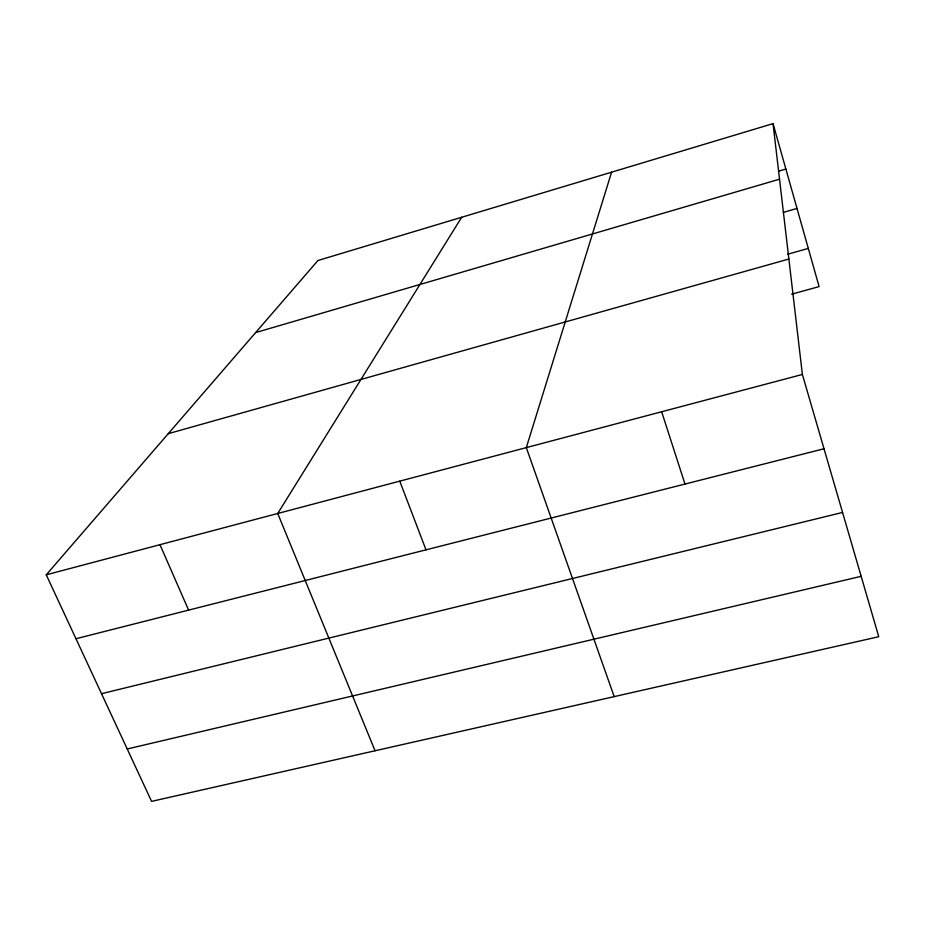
<?xml version="1.0" encoding="UTF-8"?>
<svg xmlns="http://www.w3.org/2000/svg" width="925" height="925" viewBox="0 0 925 925"><rect width="100%" height="100%" fill="white"/><g stroke="black" fill="none" stroke-linecap="round" stroke-linejoin="round"><path stroke-width="1.39" d="M611.587 172.189L526.313 447.619L614.188 696.618M461.656 217.282L277.731 513.479L375.064 750.765M773.034 123.626L802.38 374.463L878.75 636.712L151.584 801.374L46.25 574.818L317.946 260.503L773.034 123.626L819.099 286.6L791.661 294.185M779 171.056L785.868 169.044M255.624 332.595L779.532 179.196M783.348 212.38L797.003 208.449M787.603 254.248L808.311 248.409M168.258 433.675L788.875 259.023M46.25 574.818L802.38 374.463M75.966 638.736L824.013 448.752M101.519 693.704L842.559 512.45M127.222 748.984L861.163 576.333M159.967 544.686L188.619 610.13M399.762 481.15L425.997 549.843M661.664 411.752L684.986 484.064"/></g></svg>
